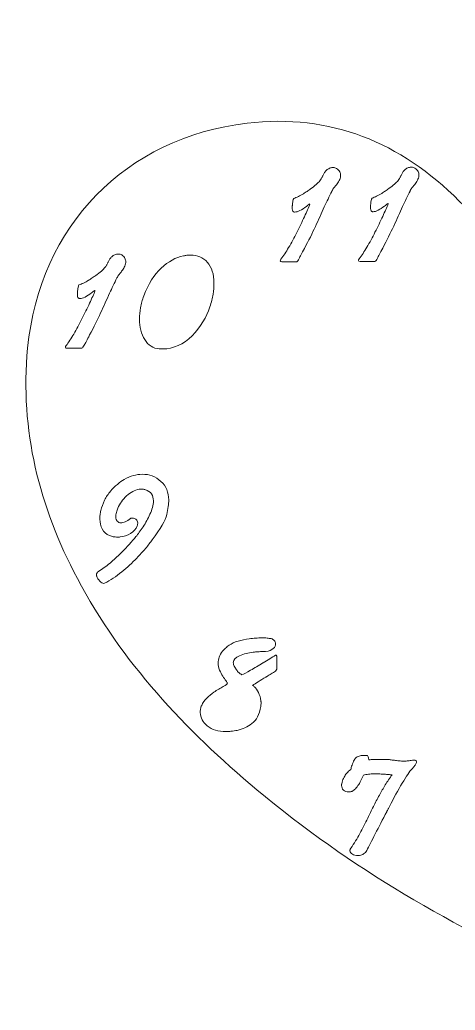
# Model space of a CAD drawing. Extents: x 60 to 4377, y -919 to -68.
# Drawn here: x 1204 to 1579, y -919 to -68 of the extents above; entities that cross this region are included whole.
import ezdxf

# ---------------------------------------------------------------- set-up
doc = ezdxf.new("R2010")
doc.units = 0
doc.header["$MEASUREMENT"] = 0
doc.layers.add('Layer 1', color=7, linetype='Continuous')

msp = doc.modelspace()

# ---------------------------------------------------------------- linework, layer by layer
at = {"layer": 'Layer 1', "lineweight": 0}
for points, knots in [([(2027.34, -178.52), (1964.02, -99.82), (1880.1, -67.58), (1780.44, -85.55), (1696.25, -100.73), (1633.89, -147.86), (1596.76, -226.22), (1595.51, -228.84), (1594.05, -231.35), (1592.48, -234.32), (1588.58, -230.16), (1585.52, -226.69), (1582.25, -223.42), (1531.7, -172.9), (1471.68, -148.06), (1399.57, -156.46), (1295.19, -168.62), (1220.74, -245.23), (1210.74, -349.99), (1203.99, -420.65), (1220.75, -486.21), (1253.55, -548.06), (1291.62, -619.86), (1346.15, -678.07), (1408.03, -729.67), (1488.31, -796.62), (1577.77, -848.66), (1673.36, -890.38), (1697.04, -900.72), (1721.33, -909.67), (1745.44, -919.29), (1751.03, -898.27), (1755, -878.86), (1761.35, -860.28), (1785.92, -788.36), (1827.74, -726.96), (1877.9, -670.58), (1917.91, -625.61), (1958.4, -580.95), (1996.2, -534.16), (2029.13, -493.4), (2055.45, -448.08), (2068.81, -396.65), (2089.36, -317.54), (2079.16, -242.92), (2027.34, -178.52)], [0, 0, 0, 0, 1, 1, 1, 2, 2, 2, 3, 3, 3, 4, 4, 4, 5, 5, 5, 6, 6, 6, 7, 7, 7, 8, 8, 8, 9, 9, 9, 10, 10, 10, 11, 11, 11, 12, 12, 12, 13, 13, 13, 14, 14, 14, 15, 15, 15, 15]), ([(1478.86, -205.89), (1478.16, -207.15), (1477.4, -208.35), (1476.56, -209.48), (1475.91, -210.32), (1475.26, -211.12), (1474.61, -211.87), (1473.96, -212.62), (1473.49, -213.23), (1473.21, -213.7), (1473.12, -213.98), (1473, -214.24), (1472.86, -214.47), (1472.72, -214.71), (1472.61, -214.92), (1472.52, -215.11), (1471.4, -217.36), (1470.34, -219.56), (1469.32, -221.72), (1468.3, -223.88), (1467.23, -226.08), (1466.12, -228.33), (1463.71, -233.77), (1461.16, -239.42), (1458.47, -245.28), (1455.78, -251.14), (1452.63, -257.45), (1449.01, -264.2), (1446.78, -268.42), (1445.25, -271.33), (1444.42, -272.92), (1443.58, -274.52), (1442.89, -275.41), (1442.33, -275.6), (1442.23, -275.6), (1442.14, -275.6), (1442.05, -275.6), (1442.05, -275.6), (1429.55, -275.66), (1429.55, -275.66), (1428.71, -275.66), (1428.26, -275.43), (1428.22, -274.96), (1428.17, -274.49), (1428.33, -273.98), (1428.7, -273.41), (1429.82, -272), (1430.93, -270.46), (1432.05, -268.77), (1433.16, -267.08), (1434.28, -265.3), (1435.39, -263.42), (1436.6, -261.45), (1437.78, -259.36), (1438.94, -257.16), (1440.1, -254.95), (1441.24, -252.72), (1442.35, -250.47), (1444.76, -245.78), (1446.97, -241.28), (1448.96, -236.97), (1450.95, -232.66), (1452.55, -229.09), (1453.76, -226.28), (1453.76, -226.28), (1453.33, -225.86), (1453.33, -225.86), (1452.87, -226.24), (1452.42, -226.61), (1452, -226.99), (1451.59, -227.37), (1451.14, -227.74), (1450.68, -228.12), (1448.72, -229.53), (1446.85, -230.69), (1445.08, -231.58), (1443.3, -232.48), (1441.86, -232.93), (1440.73, -232.93), (1440.45, -232.94), (1440.19, -232.89), (1439.96, -232.8), (1439.72, -232.71), (1439.51, -232.61), (1439.33, -232.52), (1439.04, -232.33), (1438.83, -231.91), (1438.69, -231.26), (1438.55, -230.61), (1438.47, -229.91), (1438.47, -229.16), (1438.47, -228.87), (1438.47, -228.55), (1438.46, -228.17), (1438.46, -227.8), (1438.51, -227.47), (1438.6, -227.19), (1438.69, -225.88), (1438.85, -224.66), (1439.08, -223.54), (1439.3, -222.41), (1439.56, -221.62), (1439.84, -221.15), (1441.05, -220.77), (1442.36, -220.25), (1443.76, -219.59), (1445.16, -218.93), (1446.61, -218.12), (1448.1, -217.18), (1449.13, -216.52), (1450.18, -215.84), (1451.25, -215.13), (1452.32, -214.43), (1453.33, -213.74), (1454.26, -213.08), (1456.03, -211.77), (1457.64, -210.5), (1459.09, -209.27), (1460.53, -208.05), (1461.58, -207.02), (1462.23, -206.17), (1462.69, -205.61), (1463.11, -205), (1463.48, -204.34), (1463.85, -203.68), (1464.23, -202.98), (1464.6, -202.23), (1464.6, -202.14), (1464.62, -202.04), (1464.67, -201.95), (1464.71, -201.86), (1464.78, -201.76), (1464.88, -201.67), (1465.25, -200.92), (1465.64, -200.17), (1466.06, -199.42), (1466.48, -198.67), (1466.97, -198.01), (1467.52, -197.44), (1468.17, -196.69), (1468.97, -196.08), (1469.9, -195.61), (1470.84, -195.14), (1471.77, -194.81), (1472.71, -194.61), (1472.89, -194.61), (1473.06, -194.61), (1473.2, -194.61), (1473.34, -194.61), (1473.5, -194.61), (1473.69, -194.61), (1474.25, -194.61), (1474.79, -194.67), (1475.3, -194.81), (1475.82, -194.95), (1476.26, -195.16), (1476.64, -195.44), (1477.95, -196.37), (1478.87, -197.32), (1479.39, -198.3), (1479.91, -199.28), (1480.17, -200.29), (1480.17, -201.32), (1480.17, -201.41), (1480.18, -201.53), (1480.18, -201.67), (1480.18, -201.81), (1480.18, -201.93), (1480.18, -202.02), (1480, -203.33), (1479.56, -204.62), (1478.86, -205.89)], [0, 0, 0, 0, 1, 1, 1, 2, 2, 2, 3, 3, 3, 4, 4, 4, 5, 5, 5, 6, 6, 6, 7, 7, 7, 8, 8, 8, 9, 9, 9, 10, 10, 10, 11, 11, 11, 12, 12, 12, 13, 13, 13, 14, 14, 14, 15, 15, 15, 16, 16, 16, 17, 17, 17, 18, 18, 18, 19, 19, 19, 20, 20, 20, 21, 21, 21, 22, 22, 22, 23, 23, 23, 24, 24, 24, 25, 25, 25, 26, 26, 26, 27, 27, 27, 28, 28, 28, 29, 29, 29, 30, 30, 30, 31, 31, 31, 32, 32, 32, 33, 33, 33, 34, 34, 34, 35, 35, 35, 36, 36, 36, 37, 37, 37, 38, 38, 38, 39, 39, 39, 40, 40, 40, 41, 41, 41, 42, 42, 42, 43, 43, 43, 44, 44, 44, 45, 45, 45, 46, 46, 46, 47, 47, 47, 48, 48, 48, 49, 49, 49, 50, 50, 50, 51, 51, 51, 52, 52, 52, 53, 53, 53, 54, 54, 54, 55, 55, 55, 56, 56, 56, 57, 57, 57, 57]), ([(1546.24, -205.59), (1545.54, -206.85), (1544.77, -208.05), (1543.94, -209.18), (1543.28, -210.02), (1542.63, -210.82), (1541.98, -211.57), (1541.33, -212.32), (1540.86, -212.93), (1540.59, -213.4), (1540.49, -213.68), (1540.38, -213.94), (1540.24, -214.17), (1540.1, -214.41), (1539.98, -214.62), (1539.89, -214.81), (1538.78, -217.06), (1537.71, -219.26), (1536.69, -221.42), (1535.67, -223.58), (1534.61, -225.78), (1533.49, -228.03), (1531.08, -233.47), (1528.53, -239.12), (1525.85, -244.98), (1523.16, -250.84), (1520.01, -257.15), (1516.39, -263.9), (1514.16, -268.12), (1512.63, -271.03), (1511.79, -272.62), (1510.96, -274.22), (1510.26, -275.11), (1509.7, -275.3), (1509.61, -275.3), (1509.51, -275.3), (1509.42, -275.3), (1509.42, -275.3), (1496.93, -275.36), (1496.93, -275.36), (1496.08, -275.36), (1495.64, -275.13), (1495.59, -274.66), (1495.54, -274.19), (1495.7, -273.68), (1496.07, -273.11), (1497.19, -271.71), (1498.31, -270.16), (1499.42, -268.47), (1500.54, -266.78), (1501.65, -265), (1502.77, -263.12), (1503.97, -261.15), (1505.16, -259.06), (1506.32, -256.86), (1507.48, -254.65), (1508.61, -252.43), (1509.73, -250.17), (1512.14, -245.49), (1514.34, -240.98), (1516.34, -236.67), (1518.33, -232.36), (1519.93, -228.79), (1521.13, -225.98), (1521.13, -225.98), (1520.71, -225.56), (1520.71, -225.56), (1520.24, -225.94), (1519.8, -226.32), (1519.38, -226.69), (1518.96, -227.07), (1518.52, -227.44), (1518.05, -227.82), (1516.09, -229.23), (1514.22, -230.39), (1512.45, -231.28), (1510.68, -232.18), (1509.23, -232.63), (1508.11, -232.64), (1507.83, -232.64), (1507.57, -232.59), (1507.33, -232.5), (1507.1, -232.41), (1506.89, -232.31), (1506.7, -232.22), (1506.42, -232.04), (1506.21, -231.62), (1506.06, -230.96), (1505.92, -230.31), (1505.85, -229.61), (1505.84, -228.86), (1505.84, -228.58), (1505.84, -228.25), (1505.84, -227.87), (1505.84, -227.5), (1505.88, -227.17), (1505.98, -226.89), (1506.06, -225.58), (1506.22, -224.36), (1506.45, -223.24), (1506.68, -222.11), (1506.93, -221.32), (1507.21, -220.85), (1508.43, -220.47), (1509.73, -219.95), (1511.14, -219.29), (1512.54, -218.63), (1513.98, -217.83), (1515.48, -216.88), (1516.5, -216.22), (1517.55, -215.54), (1518.62, -214.83), (1519.7, -214.13), (1520.7, -213.44), (1521.63, -212.78), (1523.4, -211.47), (1525.01, -210.2), (1526.46, -208.97), (1527.9, -207.75), (1528.95, -206.72), (1529.6, -205.87), (1530.07, -205.31), (1530.49, -204.7), (1530.86, -204.04), (1531.23, -203.38), (1531.6, -202.68), (1531.97, -201.93), (1531.97, -201.84), (1531.99, -201.74), (1532.04, -201.65), (1532.09, -201.56), (1532.16, -201.46), (1532.25, -201.37), (1532.62, -200.62), (1533.02, -199.87), (1533.43, -199.12), (1533.85, -198.37), (1534.34, -197.71), (1534.9, -197.14), (1535.55, -196.39), (1536.34, -195.78), (1537.28, -195.31), (1538.21, -194.84), (1539.14, -194.51), (1540.08, -194.31), (1540.27, -194.31), (1540.43, -194.31), (1540.57, -194.31), (1540.71, -194.31), (1540.87, -194.31), (1541.06, -194.31), (1541.62, -194.31), (1542.16, -194.38), (1542.68, -194.51), (1543.19, -194.65), (1543.64, -194.86), (1544.01, -195.14), (1545.33, -196.07), (1546.24, -197.02), (1546.76, -198), (1547.28, -198.98), (1547.54, -199.99), (1547.55, -201.02), (1547.55, -201.11), (1547.55, -201.23), (1547.55, -201.37), (1547.55, -201.51), (1547.55, -201.63), (1547.55, -201.72), (1547.37, -203.03), (1546.93, -204.32), (1546.24, -205.59)], [0, 0, 0, 0, 1, 1, 1, 2, 2, 2, 3, 3, 3, 4, 4, 4, 5, 5, 5, 6, 6, 6, 7, 7, 7, 8, 8, 8, 9, 9, 9, 10, 10, 10, 11, 11, 11, 12, 12, 12, 13, 13, 13, 14, 14, 14, 15, 15, 15, 16, 16, 16, 17, 17, 17, 18, 18, 18, 19, 19, 19, 20, 20, 20, 21, 21, 21, 22, 22, 22, 23, 23, 23, 24, 24, 24, 25, 25, 25, 26, 26, 26, 27, 27, 27, 28, 28, 28, 29, 29, 29, 30, 30, 30, 31, 31, 31, 32, 32, 32, 33, 33, 33, 34, 34, 34, 35, 35, 35, 36, 36, 36, 37, 37, 37, 38, 38, 38, 39, 39, 39, 40, 40, 40, 41, 41, 41, 42, 42, 42, 43, 43, 43, 44, 44, 44, 45, 45, 45, 46, 46, 46, 47, 47, 47, 48, 48, 48, 49, 49, 49, 50, 50, 50, 51, 51, 51, 52, 52, 52, 53, 53, 53, 54, 54, 54, 55, 55, 55, 56, 56, 56, 57, 57, 57, 57]), ([(1259.51, -347.31), (1258.68, -348.9), (1257.98, -349.79), (1257.42, -349.98), (1257.32, -349.98), (1257.23, -349.98), (1257.14, -349.98), (1257.14, -349.98), (1244.65, -350.04), (1244.65, -350.04), (1243.8, -350.04), (1243.36, -349.81), (1243.31, -349.34), (1243.26, -348.88), (1243.42, -348.36), (1243.79, -347.8), (1244.91, -346.39), (1246.03, -344.84), (1247.14, -343.15), (1248.26, -341.46), (1249.37, -339.68), (1250.49, -337.8), (1251.69, -335.83), (1252.88, -333.74), (1254.04, -331.54), (1255.2, -329.34), (1256.33, -327.11), (1257.45, -324.86), (1259.86, -320.17), (1262.06, -315.67), (1264.05, -311.35), (1266.05, -307.04), (1267.64, -303.48), (1268.85, -300.66), (1268.85, -300.66), (1268.43, -300.24), (1268.43, -300.24), (1267.96, -300.62), (1267.52, -301), (1267.1, -301.37), (1266.68, -301.75), (1266.24, -302.13), (1265.77, -302.5), (1263.81, -303.91), (1261.94, -305.07), (1260.17, -305.97), (1258.4, -306.86), (1256.95, -307.31), (1255.83, -307.32), (1255.55, -307.32), (1255.29, -307.27), (1255.05, -307.18), (1254.82, -307.09), (1254.61, -307), (1254.42, -306.9), (1254.14, -306.72), (1253.93, -306.3), (1253.78, -305.64), (1253.64, -304.99), (1253.57, -304.29), (1253.56, -303.54), (1253.56, -303.26), (1253.56, -302.93), (1253.56, -302.55), (1253.56, -302.18), (1253.6, -301.85), (1253.69, -301.57), (1253.78, -300.26), (1253.94, -299.04), (1254.17, -297.92), (1254.4, -296.8), (1254.65, -296), (1254.93, -295.53), (1256.14, -295.15), (1257.45, -294.63), (1258.85, -293.97), (1260.25, -293.31), (1261.7, -292.51), (1263.19, -291.56), (1264.22, -290.91), (1265.27, -290.22), (1266.34, -289.52), (1267.41, -288.81), (1268.42, -288.13), (1269.35, -287.47), (1271.12, -286.15), (1272.73, -284.88), (1274.18, -283.65), (1275.62, -282.43), (1276.67, -281.4), (1277.32, -280.55), (1277.79, -279.99), (1278.21, -279.38), (1278.58, -278.72), (1278.95, -278.07), (1279.32, -277.36), (1279.69, -276.61), (1279.69, -276.52), (1279.71, -276.43), (1279.76, -276.33), (1279.81, -276.24), (1279.88, -276.14), (1279.97, -276.05), (1280.34, -275.3), (1280.74, -274.55), (1281.15, -273.8), (1281.57, -273.05), (1282.06, -272.39), (1282.62, -271.83), (1283.27, -271.08), (1284.06, -270.46), (1285, -269.99), (1285.93, -269.52), (1286.86, -269.19), (1287.8, -269), (1287.99, -269), (1288.15, -268.99), (1288.29, -268.99), (1288.43, -268.99), (1288.59, -268.99), (1288.78, -268.99), (1289.34, -268.99), (1289.88, -269.06), (1290.4, -269.2), (1290.91, -269.33), (1291.36, -269.54), (1291.73, -269.82), (1293.05, -270.75), (1293.96, -271.71), (1294.48, -272.69), (1295, -273.67), (1295.26, -274.67), (1295.27, -275.7), (1295.27, -275.8), (1295.27, -275.91), (1295.27, -276.05), (1295.27, -276.19), (1295.27, -276.31), (1295.27, -276.4), (1295.09, -277.71), (1294.65, -279), (1293.95, -280.27), (1293.26, -281.53), (1292.49, -282.73), (1291.65, -283.86), (1291, -284.7), (1290.35, -285.5), (1289.7, -286.25), (1289.05, -287.01), (1288.58, -287.62), (1288.31, -288.08), (1288.21, -288.36), (1288.1, -288.62), (1287.96, -288.86), (1287.82, -289.09), (1287.7, -289.3), (1287.61, -289.49), (1286.5, -291.74), (1285.43, -293.95), (1284.41, -296.1), (1283.39, -298.26), (1282.32, -300.46), (1281.21, -302.71), (1278.8, -308.15), (1276.25, -313.8), (1273.57, -319.66), (1270.88, -325.52), (1267.73, -331.83), (1264.1, -338.58), (1261.88, -342.8), (1260.35, -345.71), (1259.51, -347.31)], [0, 0, 0, 0, 1, 1, 1, 2, 2, 2, 3, 3, 3, 4, 4, 4, 5, 5, 5, 6, 6, 6, 7, 7, 7, 8, 8, 8, 9, 9, 9, 10, 10, 10, 11, 11, 11, 12, 12, 12, 13, 13, 13, 14, 14, 14, 15, 15, 15, 16, 16, 16, 17, 17, 17, 18, 18, 18, 19, 19, 19, 20, 20, 20, 21, 21, 21, 22, 22, 22, 23, 23, 23, 24, 24, 24, 25, 25, 25, 26, 26, 26, 27, 27, 27, 28, 28, 28, 29, 29, 29, 30, 30, 30, 31, 31, 31, 32, 32, 32, 33, 33, 33, 34, 34, 34, 35, 35, 35, 36, 36, 36, 37, 37, 37, 38, 38, 38, 39, 39, 39, 40, 40, 40, 41, 41, 41, 42, 42, 42, 43, 43, 43, 44, 44, 44, 45, 45, 45, 46, 46, 46, 47, 47, 47, 48, 48, 48, 49, 49, 49, 50, 50, 50, 51, 51, 51, 52, 52, 52, 53, 53, 53, 54, 54, 54, 55, 55, 55, 56, 56, 56, 57, 57, 57, 57]), ([(1352.26, -339.24), (1344.9, -346.72), (1336.45, -350.52), (1326.9, -350.66), (1326.53, -350.66), (1326.08, -350.66), (1325.57, -350.66), (1325.05, -350.66), (1324.56, -350.62), (1324.09, -350.53), (1324.09, -350.53), (1324.09, -350.67), (1324.09, -350.67), (1318.76, -350.13), (1314.58, -347.44), (1311.57, -342.58), (1308.55, -337.73), (1307.03, -331.84), (1307, -324.92), (1306.98, -321.74), (1307.27, -318.48), (1307.87, -315.16), (1308.46, -311.83), (1309.4, -308.44), (1310.7, -304.97), (1314.58, -294.75), (1319.6, -286.8), (1325.75, -281.11), (1331.9, -275.42), (1338.29, -271.91), (1344.93, -270.57), (1345.87, -270.38), (1346.8, -270.23), (1347.74, -270.13), (1348.67, -270.04), (1349.61, -269.99), (1350.55, -269.98), (1350.64, -269.98), (1350.73, -269.98), (1350.83, -269.98), (1350.92, -269.98), (1351.01, -269.98), (1351.11, -269.98), (1356.91, -269.95), (1361.69, -272.01), (1365.45, -276.16), (1369.21, -280.31), (1371.11, -286.31), (1371.15, -294.17), (1371.16, -297.07), (1370.89, -300.21), (1370.35, -303.58), (1369.8, -306.95), (1368.88, -310.56), (1367.59, -314.4), (1364.73, -323.49), (1359.62, -331.77), (1352.26, -339.24)], [0, 0, 0, 0, 1, 1, 1, 2, 2, 2, 3, 3, 3, 4, 4, 4, 5, 5, 5, 6, 6, 6, 7, 7, 7, 8, 8, 8, 9, 9, 9, 10, 10, 10, 11, 11, 11, 12, 12, 12, 13, 13, 13, 14, 14, 14, 15, 15, 15, 16, 16, 16, 17, 17, 17, 18, 18, 18, 19, 19, 19, 19]), ([(1330.45, -493.14), (1329.25, -498.11), (1325.12, -505.28), (1318.05, -514.67), (1316.38, -517.02), (1314.4, -519.56), (1312.12, -522.28), (1309.84, -525), (1307.35, -527.73), (1304.65, -530.45), (1300.74, -534.59), (1296.42, -538.58), (1291.72, -542.44), (1287.01, -546.3), (1282.08, -549.55), (1276.95, -552.19), (1276.58, -552.38), (1276.11, -552.38), (1275.55, -552.2), (1274.98, -552.01), (1274.37, -551.64), (1273.72, -551.08), (1273.06, -550.52), (1272.4, -549.83), (1271.74, -548.99), (1271.08, -548.15), (1270.61, -547.31), (1270.33, -546.47), (1270.23, -546.19), (1270.16, -545.91), (1270.11, -545.62), (1270.07, -545.34), (1270.04, -545.06), (1270.04, -544.78), (1270.04, -544.22), (1270.18, -543.71), (1270.46, -543.24), (1270.73, -542.77), (1271.15, -542.34), (1271.71, -541.97), (1275.07, -539.89), (1278.38, -537.5), (1281.65, -534.77), (1284.91, -532.04), (1287.98, -529.22), (1290.87, -526.3), (1293.48, -523.76), (1295.9, -521.25), (1298.14, -518.76), (1300.37, -516.27), (1302.33, -514.04), (1304, -512.07), (1304.84, -511.04), (1305.79, -509.77), (1306.86, -508.27), (1307.93, -506.76), (1309.07, -505.17), (1310.28, -503.48), (1311.3, -501.79), (1312.3, -500.05), (1313.28, -498.27), (1314.25, -496.49), (1315.16, -494.66), (1315.99, -492.78), (1316.92, -490.81), (1317.66, -488.85), (1318.21, -486.88), (1318.76, -484.91), (1319.03, -483.04), (1319.03, -481.26), (1319.02, -479.01), (1318.47, -477.03), (1317.39, -475.3), (1316.3, -473.58), (1314.4, -472.35), (1311.68, -471.61), (1311.4, -471.52), (1311.14, -471.45), (1310.91, -471.4), (1310.68, -471.36), (1310.42, -471.33), (1310.14, -471.33), (1309.86, -471.24), (1309.6, -471.2), (1309.37, -471.2), (1309.13, -471.2), (1308.88, -471.2), (1308.6, -471.2), (1308.31, -471.2), (1308.01, -471.23), (1307.68, -471.27), (1307.35, -471.32), (1307.05, -471.35), (1306.77, -471.35), (1302.93, -471.93), (1299.32, -473.82), (1295.92, -477.01), (1292.51, -480.21), (1290.03, -483.68), (1288.45, -487.43), (1288.18, -488.09), (1287.94, -488.72), (1287.76, -489.33), (1287.58, -489.94), (1287.39, -490.57), (1287.21, -491.23), (1287.02, -491.88), (1286.88, -492.54), (1286.8, -493.19), (1286.7, -493.85), (1286.66, -494.41), (1286.66, -494.88), (1286.67, -496.66), (1287.1, -497.97), (1287.94, -498.8), (1288.79, -499.64), (1289.82, -500.11), (1291.04, -500.19), (1292.16, -500.19), (1293.42, -499.88), (1294.82, -499.26), (1296.22, -498.65), (1297.67, -497.73), (1299.16, -496.51), (1299.35, -496.32), (1299.6, -496.2), (1299.93, -496.15), (1300.26, -496.11), (1300.61, -496.08), (1300.99, -496.08), (1301.17, -496.08), (1301.34, -496.08), (1301.48, -496.08), (1301.62, -496.08), (1301.78, -496.12), (1301.97, -496.21), (1302.81, -496.4), (1303.59, -496.79), (1304.29, -497.4), (1304.99, -498), (1305.4, -498.92), (1305.49, -500.13), (1305.5, -500.5), (1305.45, -500.93), (1305.36, -501.39), (1305.27, -501.86), (1305.13, -502.33), (1304.95, -502.8), (1303.93, -505.52), (1302.04, -507.68), (1299.29, -509.28), (1296.54, -510.89), (1293.57, -511.88), (1290.39, -512.27), (1290.01, -512.36), (1289.62, -512.41), (1289.2, -512.41), (1288.78, -512.42), (1288.38, -512.42), (1288, -512.42), (1286.79, -512.42), (1285.62, -512.31), (1284.49, -512.08), (1283.37, -511.86), (1282.29, -511.56), (1281.26, -511.19), (1278.35, -509.89), (1276.24, -507.98), (1274.92, -505.46), (1273.6, -502.94), (1272.93, -500.09), (1272.92, -496.91), (1272.91, -495.69), (1272.98, -494.47), (1273.11, -493.26), (1273.25, -492.04), (1273.45, -490.82), (1273.73, -489.6), (1274.46, -486.61), (1275.55, -483.65), (1276.98, -480.75), (1278.42, -477.84), (1280.12, -475.26), (1282.07, -473), (1284.03, -470.75), (1286.01, -468.77), (1288.01, -467.08), (1290.02, -465.39), (1292, -463.98), (1293.96, -462.84), (1296.57, -461.34), (1299.16, -460.22), (1301.74, -459.51), (1304.3, -458.8), (1306.81, -458.44), (1309.24, -458.43), (1315.6, -458.3), (1321.01, -460.34), (1325.48, -464.53), (1329.94, -468.72), (1332.19, -474), (1332.22, -480.36), (1332.23, -483.92), (1331.64, -488.18), (1330.45, -493.14)], [0, 0, 0, 0, 1, 1, 1, 2, 2, 2, 3, 3, 3, 4, 4, 4, 5, 5, 5, 6, 6, 6, 7, 7, 7, 8, 8, 8, 9, 9, 9, 10, 10, 10, 11, 11, 11, 12, 12, 12, 13, 13, 13, 14, 14, 14, 15, 15, 15, 16, 16, 16, 17, 17, 17, 18, 18, 18, 19, 19, 19, 20, 20, 20, 21, 21, 21, 22, 22, 22, 23, 23, 23, 24, 24, 24, 25, 25, 25, 26, 26, 26, 27, 27, 27, 28, 28, 28, 29, 29, 29, 30, 30, 30, 31, 31, 31, 32, 32, 32, 33, 33, 33, 34, 34, 34, 35, 35, 35, 36, 36, 36, 37, 37, 37, 38, 38, 38, 39, 39, 39, 40, 40, 40, 41, 41, 41, 42, 42, 42, 43, 43, 43, 44, 44, 44, 45, 45, 45, 46, 46, 46, 47, 47, 47, 48, 48, 48, 49, 49, 49, 50, 50, 50, 51, 51, 51, 52, 52, 52, 53, 53, 53, 54, 54, 54, 55, 55, 55, 56, 56, 56, 57, 57, 57, 58, 58, 58, 59, 59, 59, 60, 60, 60, 61, 61, 61, 62, 62, 62, 63, 63, 63, 64, 64, 64, 65, 65, 65, 66, 66, 66, 67, 67, 67, 68, 68, 68, 68]), ([(1425.12, -625.99), (1424.94, -626.74), (1424.62, -627.3), (1424.15, -627.68), (1424.15, -627.68), (1424.01, -627.68), (1424.01, -627.68), (1422.89, -628.43), (1421.68, -629.21), (1420.37, -630.01), (1419.06, -630.81), (1417.76, -631.64), (1416.45, -632.49), (1416.36, -632.58), (1416.24, -632.65), (1416.1, -632.7), (1415.96, -632.75), (1415.84, -632.82), (1415.75, -632.91), (1413.51, -634.23), (1411.36, -635.53), (1409.31, -636.8), (1407.26, -638.07), (1405.58, -639.13), (1404.27, -639.98), (1404.55, -640.07), (1404.83, -640.24), (1405.12, -640.47), (1405.4, -640.7), (1405.68, -640.95), (1405.96, -641.23), (1407.18, -642.35), (1408.34, -644.01), (1409.42, -646.2), (1410.51, -648.4), (1411.2, -650.71), (1411.49, -653.14), (1411.58, -653.52), (1411.63, -653.87), (1411.63, -654.19), (1411.64, -654.52), (1411.64, -654.87), (1411.64, -655.25), (1411.64, -655.72), (1411.62, -656.18), (1411.58, -656.65), (1411.53, -657.12), (1411.46, -657.59), (1411.37, -658.05), (1410.28, -664.99), (1407.77, -669.91), (1403.86, -672.83), (1399.94, -675.75), (1395.69, -677.68), (1391.11, -678.64), (1390.27, -678.83), (1389.38, -678.97), (1388.44, -679.07), (1387.51, -679.17), (1386.62, -679.27), (1385.78, -679.36), (1385.12, -679.46), (1384.45, -679.53), (1383.74, -679.58), (1383.04, -679.63), (1382.36, -679.66), (1381.71, -679.66), (1374.78, -679.69), (1369.35, -678.08), (1365.41, -674.82), (1361.46, -671.56), (1359.43, -667.74), (1359.32, -663.34), (1359.31, -662.31), (1359.4, -661.28), (1359.59, -660.25), (1359.77, -659.22), (1360.09, -658.19), (1360.55, -657.16), (1361.57, -654.81), (1363.04, -652.72), (1364.95, -650.89), (1366.86, -649.06), (1368.88, -647.39), (1371.03, -645.88), (1373.92, -643.9), (1376.61, -642.26), (1379.08, -640.93), (1381.55, -639.61), (1382.74, -638.62), (1382.65, -637.97), (1382.65, -637.6), (1382.22, -636.9), (1381.37, -635.87), (1380.53, -634.84), (1379.63, -633.59), (1378.69, -632.09), (1377.75, -630.51), (1376.85, -628.73), (1376, -626.77), (1375.15, -624.81), (1374.72, -622.75), (1374.71, -620.6), (1374.7, -619.01), (1375, -617.37), (1375.6, -615.68), (1376.2, -614), (1377.2, -612.26), (1378.6, -610.48), (1379.34, -609.63), (1380.18, -608.78), (1381.11, -607.94), (1382.04, -607.09), (1383.11, -606.24), (1384.33, -605.4), (1386.38, -603.98), (1388.92, -602.83), (1391.96, -601.92), (1395, -601.02), (1398.15, -600.33), (1401.43, -599.85), (1403.3, -599.65), (1405.15, -599.48), (1406.97, -599.33), (1408.79, -599.18), (1410.5, -599.1), (1412.09, -599.1), (1413.78, -599.09), (1415.34, -599.15), (1416.79, -599.29), (1418.25, -599.42), (1419.44, -599.58), (1420.38, -599.76), (1421.5, -600.04), (1422.39, -600.6), (1423.05, -601.43), (1423.71, -602.27), (1424.04, -603.21), (1424.05, -604.24), (1424.05, -604.43), (1424.05, -604.59), (1424.05, -604.73), (1424.05, -604.87), (1424.05, -605.03), (1424.05, -605.22), (1423.78, -606.63), (1422.77, -607.92), (1421.05, -609.09), (1419.32, -610.27), (1416.64, -610.87), (1412.99, -610.88), (1411.77, -610.89), (1410.46, -610.94), (1409.06, -611.04), (1407.65, -611.14), (1406.25, -611.29), (1404.85, -611.48), (1400.64, -611.97), (1396.76, -612.95), (1393.21, -614.41), (1389.66, -615.88), (1387.84, -617.92), (1387.76, -620.54), (1387.77, -621.01), (1387.84, -621.5), (1387.98, -622.01), (1388.12, -622.53), (1388.34, -623.02), (1388.62, -623.49), (1388.9, -624.14), (1389.21, -624.7), (1389.54, -625.17), (1389.87, -625.63), (1390.17, -626.1), (1390.46, -626.56), (1391.11, -627.59), (1391.82, -628.41), (1392.57, -629.01), (1393.32, -629.62), (1394.17, -630.2), (1395.11, -630.75), (1396.7, -630.28), (1399.19, -629.03), (1402.6, -627), (1406.01, -624.98), (1409.58, -622.83), (1413.31, -620.57), (1413.31, -620.57), (1413.59, -620.43), (1413.59, -620.43), (1415.46, -619.29), (1417.3, -618.19), (1419.12, -617.1), (1420.94, -616.02), (1422.64, -615.01), (1424.23, -614.06), (1424.7, -613.78), (1425, -614.04), (1425.15, -614.83), (1425.29, -615.63), (1425.36, -616.54), (1425.37, -617.57), (1425.37, -618.13), (1425.37, -618.67), (1425.38, -619.18), (1425.38, -619.7), (1425.38, -620.19), (1425.38, -620.65), (1425.39, -623.46), (1425.31, -625.24), (1425.12, -625.99)], [0, 0, 0, 0, 1, 1, 1, 2, 2, 2, 3, 3, 3, 4, 4, 4, 5, 5, 5, 6, 6, 6, 7, 7, 7, 8, 8, 8, 9, 9, 9, 10, 10, 10, 11, 11, 11, 12, 12, 12, 13, 13, 13, 14, 14, 14, 15, 15, 15, 16, 16, 16, 17, 17, 17, 18, 18, 18, 19, 19, 19, 20, 20, 20, 21, 21, 21, 22, 22, 22, 23, 23, 23, 24, 24, 24, 25, 25, 25, 26, 26, 26, 27, 27, 27, 28, 28, 28, 29, 29, 29, 30, 30, 30, 31, 31, 31, 32, 32, 32, 33, 33, 33, 34, 34, 34, 35, 35, 35, 36, 36, 36, 37, 37, 37, 38, 38, 38, 39, 39, 39, 40, 40, 40, 41, 41, 41, 42, 42, 42, 43, 43, 43, 44, 44, 44, 45, 45, 45, 46, 46, 46, 47, 47, 47, 48, 48, 48, 49, 49, 49, 50, 50, 50, 51, 51, 51, 52, 52, 52, 53, 53, 53, 54, 54, 54, 55, 55, 55, 56, 56, 56, 57, 57, 57, 58, 58, 58, 59, 59, 59, 60, 60, 60, 61, 61, 61, 62, 62, 62, 63, 63, 63, 64, 64, 64, 65, 65, 65, 66, 66, 66, 67, 67, 67, 68, 68, 68, 69, 69, 69, 70, 70, 70, 70]), ([(1545.15, -706.79), (1544.96, -707.21), (1544.78, -707.66), (1544.59, -708.13), (1544.31, -708.5), (1544.05, -708.86), (1543.82, -709.18), (1543.59, -709.51), (1543.38, -709.82), (1543.2, -710.1), (1542.82, -710.48), (1542.5, -710.83), (1542.22, -711.16), (1541.94, -711.49), (1541.71, -711.74), (1541.52, -711.93), (1539.47, -714), (1536.68, -718.06), (1533.15, -724.11), (1529.62, -730.16), (1525.96, -736.8), (1522.15, -744.02), (1521.78, -744.77), (1521.39, -745.52), (1520.97, -746.27), (1520.55, -747.02), (1520.15, -747.82), (1519.79, -748.66), (1516.35, -755.23), (1513.08, -761.56), (1509.97, -767.66), (1506.86, -773.75), (1504.43, -778.49), (1502.67, -781.87), (1501.92, -783.18), (1501.02, -784.19), (1499.95, -784.9), (1498.87, -785.6), (1497.73, -786.05), (1496.51, -786.24), (1496.23, -786.34), (1495.97, -786.39), (1495.74, -786.39), (1495.51, -786.39), (1495.25, -786.39), (1494.97, -786.39), (1493.19, -786.4), (1491.64, -786.01), (1490.33, -785.22), (1489.02, -784.43), (1488.31, -783.43), (1488.21, -782.21), (1488.21, -782.02), (1488.21, -781.84), (1488.21, -781.65), (1488.21, -781.46), (1488.25, -781.28), (1488.35, -781.09), (1488.44, -780.9), (1488.53, -780.71), (1488.63, -780.52), (1488.72, -780.34), (1488.81, -780.15), (1488.9, -779.96), (1491.79, -775.93), (1494.39, -771.73), (1496.71, -767.36), (1499.03, -763), (1501.3, -758.57), (1503.53, -754.07), (1505.1, -750.79), (1506.7, -747.51), (1508.33, -744.22), (1509.95, -740.94), (1511.69, -737.66), (1513.55, -734.37), (1515.12, -731.37), (1516.82, -728.42), (1518.63, -725.51), (1520.44, -722.6), (1522.42, -719.69), (1524.56, -716.78), (1523.53, -716.78), (1522.47, -716.74), (1521.4, -716.65), (1520.32, -716.57), (1519.17, -716.48), (1517.96, -716.39), (1517.3, -716.39), (1516.65, -716.37), (1515.99, -716.33), (1515.34, -716.28), (1514.68, -716.22), (1514.03, -716.12), (1513.18, -716.13), (1512.36, -716.11), (1511.57, -716.06), (1510.77, -716.02), (1509.96, -716), (1509.11, -716.01), (1507.33, -716.01), (1505.65, -716.12), (1504.06, -716.31), (1502.47, -716.5), (1501.02, -716.84), (1499.71, -717.31), (1498.42, -720.22), (1497.3, -722.51), (1496.38, -724.2), (1495.54, -725.52), (1494.63, -726.79), (1493.66, -728.01), (1492.68, -729.23), (1491.72, -730.12), (1490.79, -730.69), (1490.7, -730.69), (1490.63, -730.71), (1490.58, -730.76), (1490.53, -730.8), (1490.46, -730.83), (1490.37, -730.83), (1490.18, -730.92), (1490, -731.02), (1489.81, -731.11), (1489.62, -731.21), (1489.44, -731.25), (1489.25, -731.25), (1488.87, -731.35), (1488.5, -731.42), (1488.13, -731.47), (1487.75, -731.52), (1487.38, -731.54), (1487, -731.54), (1485.23, -731.55), (1483.77, -731.02), (1482.65, -729.95), (1481.52, -728.88), (1480.95, -727.59), (1480.94, -726.1), (1480.94, -726), (1480.94, -725.89), (1480.94, -725.75), (1480.94, -725.61), (1480.94, -725.49), (1480.94, -725.4), (1480.94, -725.3), (1480.96, -725.18), (1481.01, -725.04), (1481.06, -724.9), (1481.08, -724.79), (1481.08, -724.69), (1481.44, -722.82), (1481.98, -721.23), (1482.67, -719.91), (1483.37, -718.6), (1484.04, -717.43), (1484.69, -716.39), (1485.81, -714.99), (1486.83, -713.91), (1487.77, -713.15), (1488.7, -712.4), (1489.16, -711.84), (1489.16, -711.46), (1489.25, -710.9), (1489.41, -710.27), (1489.64, -709.56), (1489.87, -708.86), (1490.13, -708.18), (1490.41, -707.53), (1490.68, -706.78), (1490.98, -706.03), (1491.31, -705.28), (1491.63, -704.53), (1491.98, -703.87), (1492.35, -703.31), (1492.54, -703.03), (1492.72, -702.77), (1492.91, -702.53), (1493.1, -702.3), (1493.28, -702.13), (1493.47, -702.04), (1494.68, -701.28), (1495.87, -700.79), (1497.04, -700.55), (1498.21, -700.31), (1499.26, -700.19), (1500.2, -700.18), (1500.67, -700.18), (1501.06, -700.18), (1501.39, -700.18), (1501.72, -700.18), (1502.02, -700.18), (1502.31, -700.17), (1503.05, -700.17), (1503.52, -700.36), (1503.71, -700.73), (1503.9, -701.1), (1504.04, -701.57), (1504.14, -702.13), (1504.14, -702.32), (1504.14, -702.46), (1504.14, -702.55), (1504.23, -702.83), (1504.31, -703.09), (1504.35, -703.32), (1504.4, -703.56), (1504.52, -703.77), (1504.71, -703.95), (1505.64, -703.86), (1506.86, -703.78), (1508.36, -703.73), (1509.85, -703.67), (1511.4, -703.64), (1512.99, -703.64), (1513.17, -703.64), (1513.34, -703.63), (1513.48, -703.63), (1513.62, -703.63), (1513.74, -703.63), (1513.83, -703.63), (1515.7, -703.62), (1517.5, -703.62), (1519.23, -703.61), (1520.96, -703.6), (1522.16, -703.69), (1522.81, -703.87), (1523.28, -703.97), (1523.82, -704.06), (1524.43, -704.15), (1525.04, -704.24), (1525.77, -704.33), (1526.61, -704.42), (1527.73, -704.6), (1528.97, -704.76), (1530.33, -704.89), (1531.69, -705.03), (1533.11, -705.09), (1534.61, -705.08), (1535.83, -705.08), (1537.04, -705), (1538.26, -704.86), (1539.47, -704.71), (1540.69, -704.54), (1541.91, -704.35), (1542.19, -704.26), (1542.44, -704.21), (1542.68, -704.21), (1542.91, -704.21), (1543.12, -704.2), (1543.31, -704.2), (1544.06, -704.2), (1544.6, -704.32), (1544.93, -704.55), (1545.25, -704.78), (1545.42, -705.13), (1545.42, -705.6), (1545.42, -705.97), (1545.33, -706.37), (1545.15, -706.79)], [0, 0, 0, 0, 1, 1, 1, 2, 2, 2, 3, 3, 3, 4, 4, 4, 5, 5, 5, 6, 6, 6, 7, 7, 7, 8, 8, 8, 9, 9, 9, 10, 10, 10, 11, 11, 11, 12, 12, 12, 13, 13, 13, 14, 14, 14, 15, 15, 15, 16, 16, 16, 17, 17, 17, 18, 18, 18, 19, 19, 19, 20, 20, 20, 21, 21, 21, 22, 22, 22, 23, 23, 23, 24, 24, 24, 25, 25, 25, 26, 26, 26, 27, 27, 27, 28, 28, 28, 29, 29, 29, 30, 30, 30, 31, 31, 31, 32, 32, 32, 33, 33, 33, 34, 34, 34, 35, 35, 35, 36, 36, 36, 37, 37, 37, 38, 38, 38, 39, 39, 39, 40, 40, 40, 41, 41, 41, 42, 42, 42, 43, 43, 43, 44, 44, 44, 45, 45, 45, 46, 46, 46, 47, 47, 47, 48, 48, 48, 49, 49, 49, 50, 50, 50, 51, 51, 51, 52, 52, 52, 53, 53, 53, 54, 54, 54, 55, 55, 55, 56, 56, 56, 57, 57, 57, 58, 58, 58, 59, 59, 59, 60, 60, 60, 61, 61, 61, 62, 62, 62, 63, 63, 63, 64, 64, 64, 65, 65, 65, 66, 66, 66, 67, 67, 67, 68, 68, 68, 69, 69, 69, 70, 70, 70, 71, 71, 71, 72, 72, 72, 73, 73, 73, 74, 74, 74, 75, 75, 75, 76, 76, 76, 77, 77, 77, 78, 78, 78, 79, 79, 79, 80, 80, 80, 81, 81, 81, 82, 82, 82, 83, 83, 83, 84, 84, 84, 85, 85, 85, 86, 86, 86, 86])]:
    msp.add_open_spline(points, degree=3, knots=knots, dxfattribs=at)

doc.saveas('drawing.dxf')
